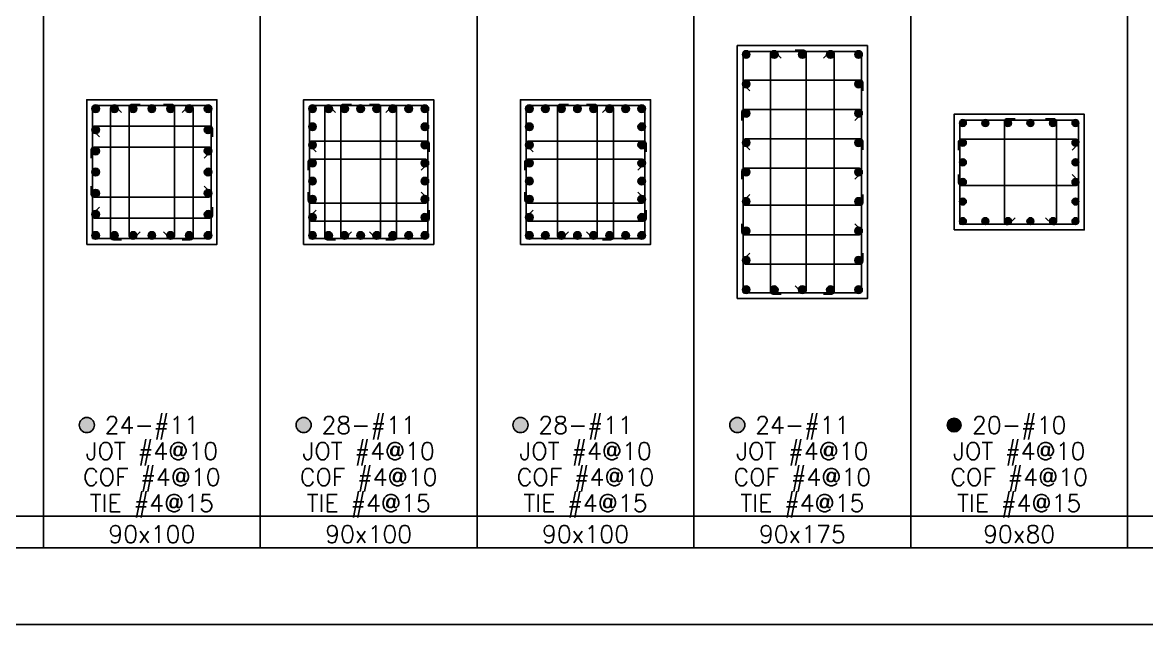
# Model space of a CAD drawing. Header units: millimetres. Extents: x 0 to 31920, y -6088 to 2522.
# Drawn here: x 1621 to 2398, y 0 to 416 of the extents above; entities that cross this region are included whole.
import ezdxf
from ezdxf.enums import TextEntityAlignment as Align

# ---------------------------------------------------------------- set-up
doc = ezdxf.new("R2010")
doc.units = ezdxf.units.MM
doc.header["$MEASUREMENT"] = 0
for name, color, linetype in [('DwFm', 7, 'Continuous'), ('S-RC', 130, 'Continuous'), ('S-REINF', 6, 'Continuous'), ('S-REINFD', 201, 'Continuous'), ('S-STUD', 1, 'Continuous'), ('S-TEXT', 2, 'Continuous')]:
    doc.layers.add(name, color=color, linetype=linetype)
doc.styles.add('CS4', font='romans.shx', dxfattribs={"width": 0.8, "bigfont": 'lsp.shx'})

# ---------------------------------------------------------------- blocks, each defined once
blk = doc.blocks.new('繪圖範圍')
blk.add_lwpolyline([(0, 51.1), (79.8, 51.1), (79.8, 0), (0, 0)], close=True)

msp = doc.modelspace()

# ---------------------------------------------------------------- hatches: boundary and pattern name
at = {"layer": 'S-REINFD'}
h = msp.add_hatch(color=256, dxfattribs=at)
edge = h.paths.add_edge_path()
edge.add_arc((2121.14, 394.36), 2.62, 0, 360)
h = msp.add_hatch(color=256, dxfattribs=at)
edge = h.paths.add_edge_path()
edge.add_arc((2140.57, 394.36), 2.62, 0, 360)
h = msp.add_hatch(color=256, dxfattribs=at)
edge = h.paths.add_edge_path()
edge.add_arc((2160, 394.36), 2.62, 0, 360)
h = msp.add_hatch(color=256, dxfattribs=at)
edge = h.paths.add_edge_path()
edge.add_arc((2179.43, 394.36), 2.62, 0, 360)
h = msp.add_hatch(color=256, dxfattribs=at)
edge = h.paths.add_edge_path()
edge.add_arc((2198.86, 394.36), 2.62, 0, 360)
h = msp.add_hatch(color=256, dxfattribs=at)
edge = h.paths.add_edge_path()
edge.add_arc((2121.14, 374.02), 2.62, 0, 360)
h = msp.add_hatch(color=256, dxfattribs=at)
edge = h.paths.add_edge_path()
edge.add_arc((2198.86, 374.02), 2.62, 0, 360)
h = msp.add_hatch(color=256, dxfattribs=at)
edge = h.paths.add_edge_path()
edge.add_arc((1671.14, 356.86), 2.62, 0, 360)
h = msp.add_hatch(color=256, dxfattribs=at)
edge = h.paths.add_edge_path()
edge.add_arc((1684.1, 356.86), 2.62, 0, 360)
h = msp.add_hatch(color=256, dxfattribs=at)
edge = h.paths.add_edge_path()
edge.add_arc((1697.05, 356.86), 2.62, 0, 360)
h = msp.add_hatch(color=256, dxfattribs=at)
edge = h.paths.add_edge_path()
edge.add_arc((1710, 356.86), 2.62, 0, 360)
h = msp.add_hatch(color=256, dxfattribs=at)
edge = h.paths.add_edge_path()
edge.add_arc((1722.95, 356.86), 2.62, 0, 360)
h = msp.add_hatch(color=256, dxfattribs=at)
edge = h.paths.add_edge_path()
edge.add_arc((1735.9, 356.86), 2.62, 0, 360)
h = msp.add_hatch(color=256, dxfattribs=at)
edge = h.paths.add_edge_path()
edge.add_arc((1748.86, 356.86), 2.62, 0, 360)
h = msp.add_hatch(color=256, dxfattribs=at)
edge = h.paths.add_edge_path()
edge.add_arc((1821.14, 356.86), 2.62, 0, 360)
h = msp.add_hatch(color=256, dxfattribs=at)
edge = h.paths.add_edge_path()
edge.add_arc((1832.25, 356.86), 2.62, 0, 360)
h = msp.add_hatch(color=256, dxfattribs=at)
edge = h.paths.add_edge_path()
edge.add_arc((1843.35, 356.86), 2.62, 0, 360)
h = msp.add_hatch(color=256, dxfattribs=at)
edge = h.paths.add_edge_path()
edge.add_arc((1854.45, 356.86), 2.62, 0, 360)
h = msp.add_hatch(color=256, dxfattribs=at)
edge = h.paths.add_edge_path()
edge.add_arc((1865.55, 356.86), 2.62, 0, 360)
h = msp.add_hatch(color=256, dxfattribs=at)
edge = h.paths.add_edge_path()
edge.add_arc((1876.65, 356.86), 2.62, 0, 360)
h = msp.add_hatch(color=256, dxfattribs=at)
edge = h.paths.add_edge_path()
edge.add_arc((1887.75, 356.86), 2.62, 0, 360)
h = msp.add_hatch(color=256, dxfattribs=at)
edge = h.paths.add_edge_path()
edge.add_arc((1898.86, 356.86), 2.62, 0, 360)
h = msp.add_hatch(color=256, dxfattribs=at)
edge = h.paths.add_edge_path()
edge.add_arc((1971.14, 356.86), 2.62, 0, 360)
h = msp.add_hatch(color=256, dxfattribs=at)
edge = h.paths.add_edge_path()
edge.add_arc((1982.25, 356.86), 2.62, 0, 360)
h = msp.add_hatch(color=256, dxfattribs=at)
edge = h.paths.add_edge_path()
edge.add_arc((1993.35, 356.86), 2.62, 0, 360)
h = msp.add_hatch(color=256, dxfattribs=at)
edge = h.paths.add_edge_path()
edge.add_arc((2004.45, 356.86), 2.62, 0, 360)
h = msp.add_hatch(color=256, dxfattribs=at)
edge = h.paths.add_edge_path()
edge.add_arc((2015.55, 356.86), 2.62, 0, 360)
h = msp.add_hatch(color=256, dxfattribs=at)
edge = h.paths.add_edge_path()
edge.add_arc((2026.65, 356.86), 2.62, 0, 360)
h = msp.add_hatch(color=256, dxfattribs=at)
edge = h.paths.add_edge_path()
edge.add_arc((2037.75, 356.86), 2.62, 0, 360)
h = msp.add_hatch(color=256, dxfattribs=at)
edge = h.paths.add_edge_path()
edge.add_arc((2048.86, 356.86), 2.62, 0, 360)
h = msp.add_hatch(color=256, dxfattribs=at)
edge = h.paths.add_edge_path()
edge.add_arc((2121.14, 353.68), 2.62, 0, 360)
h = msp.add_hatch(color=256, dxfattribs=at)
edge = h.paths.add_edge_path()
edge.add_arc((2198.86, 353.68), 2.62, 0, 360)
h = msp.add_hatch(color=256, dxfattribs=at)
edge = h.paths.add_edge_path()
edge.add_arc((1671.14, 342.24), 2.62, 0, 360)
h = msp.add_hatch(color=256, dxfattribs=at)
edge = h.paths.add_edge_path()
edge.add_arc((1748.86, 342.24), 2.62, 0, 360)
h = msp.add_hatch(color=256, dxfattribs=at)
edge = h.paths.add_edge_path()
edge.add_arc((1821.14, 344.33), 2.62, 0, 360)
h = msp.add_hatch(color=256, dxfattribs=at)
edge = h.paths.add_edge_path()
edge.add_arc((1898.86, 344.33), 2.62, 0, 360)
h = msp.add_hatch(color=256, dxfattribs=at)
edge = h.paths.add_edge_path()
edge.add_arc((1971.14, 344.33), 2.62, 0, 360)
h = msp.add_hatch(color=256, dxfattribs=at)
edge = h.paths.add_edge_path()
edge.add_arc((2048.86, 344.33), 2.62, 0, 360)
h = msp.add_hatch(color=256, dxfattribs=at)
edge = h.paths.add_edge_path()
edge.add_arc((2271.06, 346.94), 2.38, 0, 360)
h = msp.add_hatch(color=256, dxfattribs=at)
edge = h.paths.add_edge_path()
edge.add_arc((2286.64, 346.94), 2.38, 0, 360)
h = msp.add_hatch(color=256, dxfattribs=at)
edge = h.paths.add_edge_path()
edge.add_arc((2302.21, 346.94), 2.38, 0, 360)
h = msp.add_hatch(color=256, dxfattribs=at)
edge = h.paths.add_edge_path()
edge.add_arc((2317.79, 346.94), 2.38, 0, 360)
h = msp.add_hatch(color=256, dxfattribs=at)
edge = h.paths.add_edge_path()
edge.add_arc((2333.36, 346.94), 2.38, 0, 360)
h = msp.add_hatch(color=256, dxfattribs=at)
edge = h.paths.add_edge_path()
edge.add_arc((2348.94, 346.94), 2.38, 0, 360)
h = msp.add_hatch(color=256, dxfattribs=at)
edge = h.paths.add_edge_path()
edge.add_arc((1821.14, 331.8), 2.62, 0, 360)
h = msp.add_hatch(color=256, dxfattribs=at)
edge = h.paths.add_edge_path()
edge.add_arc((1898.86, 331.8), 2.62, 0, 360)
h = msp.add_hatch(color=256, dxfattribs=at)
edge = h.paths.add_edge_path()
edge.add_arc((1971.14, 331.8), 2.62, 0, 360)
h = msp.add_hatch(color=256, dxfattribs=at)
edge = h.paths.add_edge_path()
edge.add_arc((2048.86, 331.8), 2.62, 0, 360)
h = msp.add_hatch(color=256, dxfattribs=at)
edge = h.paths.add_edge_path()
edge.add_arc((2121.14, 333.34), 2.62, 0, 360)
h = msp.add_hatch(color=256, dxfattribs=at)
edge = h.paths.add_edge_path()
edge.add_arc((2198.86, 333.34), 2.62, 0, 360)
h = msp.add_hatch(color=256, dxfattribs=at)
edge = h.paths.add_edge_path()
edge.add_arc((2271.06, 333.36), 2.38, 0, 360)
h = msp.add_hatch(color=256, dxfattribs=at)
edge = h.paths.add_edge_path()
edge.add_arc((2348.94, 333.36), 2.38, 0, 360)
h = msp.add_hatch(color=256, dxfattribs=at)
edge = h.paths.add_edge_path()
edge.add_arc((1671.14, 327.62), 2.62, 0, 360)
h = msp.add_hatch(color=256, dxfattribs=at)
edge = h.paths.add_edge_path()
edge.add_arc((1748.86, 327.62), 2.62, 0, 360)
h = msp.add_hatch(color=256, dxfattribs=at)
edge = h.paths.add_edge_path()
edge.add_arc((1821.14, 319.27), 2.62, 0, 360)
h = msp.add_hatch(color=256, dxfattribs=at)
edge = h.paths.add_edge_path()
edge.add_arc((1898.86, 319.27), 2.62, 0, 360)
h = msp.add_hatch(color=256, dxfattribs=at)
edge = h.paths.add_edge_path()
edge.add_arc((1971.14, 319.27), 2.62, 0, 360)
h = msp.add_hatch(color=256, dxfattribs=at)
edge = h.paths.add_edge_path()
edge.add_arc((2048.86, 319.27), 2.62, 0, 360)
h = msp.add_hatch(color=256, dxfattribs=at)
edge = h.paths.add_edge_path()
edge.add_arc((2271.06, 319.79), 2.38, 0, 360)
h = msp.add_hatch(color=256, dxfattribs=at)
edge = h.paths.add_edge_path()
edge.add_arc((2348.94, 319.79), 2.38, 0, 360)
h = msp.add_hatch(color=256, dxfattribs=at)
edge = h.paths.add_edge_path()
edge.add_arc((1671.14, 313), 2.62, 0, 360)
h = msp.add_hatch(color=256, dxfattribs=at)
edge = h.paths.add_edge_path()
edge.add_arc((1748.86, 313), 2.62, 0, 360)
h = msp.add_hatch(color=256, dxfattribs=at)
edge = h.paths.add_edge_path()
edge.add_arc((2121.14, 313), 2.62, 0, 360)
h = msp.add_hatch(color=256, dxfattribs=at)
edge = h.paths.add_edge_path()
edge.add_arc((2198.86, 313), 2.62, 0, 360)
h = msp.add_hatch(color=256, dxfattribs=at)
edge = h.paths.add_edge_path()
edge.add_arc((1821.14, 306.73), 2.62, 0, 360)
h = msp.add_hatch(color=256, dxfattribs=at)
edge = h.paths.add_edge_path()
edge.add_arc((1898.86, 306.73), 2.62, 0, 360)
h = msp.add_hatch(color=256, dxfattribs=at)
edge = h.paths.add_edge_path()
edge.add_arc((1971.14, 306.73), 2.62, 0, 360)
h = msp.add_hatch(color=256, dxfattribs=at)
edge = h.paths.add_edge_path()
edge.add_arc((2048.86, 306.73), 2.62, 0, 360)
h = msp.add_hatch(color=256, dxfattribs=at)
edge = h.paths.add_edge_path()
edge.add_arc((2271.06, 306.21), 2.38, 0, 360)
h = msp.add_hatch(color=256, dxfattribs=at)
edge = h.paths.add_edge_path()
edge.add_arc((2348.94, 306.21), 2.38, 0, 360)
h = msp.add_hatch(color=256, dxfattribs=at)
edge = h.paths.add_edge_path()
edge.add_arc((1671.14, 298.38), 2.62, 0, 360)
h = msp.add_hatch(color=256, dxfattribs=at)
edge = h.paths.add_edge_path()
edge.add_arc((1748.86, 298.38), 2.62, 0, 360)
h = msp.add_hatch(color=256, dxfattribs=at)
edge = h.paths.add_edge_path()
edge.add_arc((1821.14, 294.2), 2.62, 0, 360)
h = msp.add_hatch(color=256, dxfattribs=at)
edge = h.paths.add_edge_path()
edge.add_arc((1898.86, 294.2), 2.62, 0, 360)
h = msp.add_hatch(color=256, dxfattribs=at)
edge = h.paths.add_edge_path()
edge.add_arc((1971.14, 294.2), 2.62, 0, 360)
h = msp.add_hatch(color=256, dxfattribs=at)
edge = h.paths.add_edge_path()
edge.add_arc((2048.86, 294.2), 2.62, 0, 360)
h = msp.add_hatch(color=256, dxfattribs=at)
edge = h.paths.add_edge_path()
edge.add_arc((2121.14, 292.66), 2.62, 0, 360)
h = msp.add_hatch(color=256, dxfattribs=at)
edge = h.paths.add_edge_path()
edge.add_arc((2198.86, 292.66), 2.62, 0, 360)
h = msp.add_hatch(color=256, dxfattribs=at)
edge = h.paths.add_edge_path()
edge.add_arc((2271.06, 292.64), 2.38, 0, 360)
h = msp.add_hatch(color=256, dxfattribs=at)
edge = h.paths.add_edge_path()
edge.add_arc((2348.94, 292.64), 2.38, 0, 360)
h = msp.add_hatch(color=256, dxfattribs=at)
edge = h.paths.add_edge_path()
edge.add_arc((1671.14, 283.76), 2.62, 0, 360)
h = msp.add_hatch(color=256, dxfattribs=at)
edge = h.paths.add_edge_path()
edge.add_arc((1748.86, 283.76), 2.62, 0, 360)
h = msp.add_hatch(color=256, dxfattribs=at)
edge = h.paths.add_edge_path()
edge.add_arc((1821.14, 281.67), 2.62, 0, 360)
h = msp.add_hatch(color=256, dxfattribs=at)
edge = h.paths.add_edge_path()
edge.add_arc((1898.86, 281.67), 2.62, 0, 360)
h = msp.add_hatch(color=256, dxfattribs=at)
edge = h.paths.add_edge_path()
edge.add_arc((1971.14, 281.67), 2.62, 0, 360)
h = msp.add_hatch(color=256, dxfattribs=at)
edge = h.paths.add_edge_path()
edge.add_arc((2048.86, 281.67), 2.62, 0, 360)
h = msp.add_hatch(color=256, dxfattribs=at)
edge = h.paths.add_edge_path()
edge.add_arc((2271.06, 279.06), 2.38, 0, 360)
h = msp.add_hatch(color=256, dxfattribs=at)
edge = h.paths.add_edge_path()
edge.add_arc((2286.64, 279.06), 2.38, 0, 360)
h = msp.add_hatch(color=256, dxfattribs=at)
edge = h.paths.add_edge_path()
edge.add_arc((2302.21, 279.06), 2.38, 0, 360)
h = msp.add_hatch(color=256, dxfattribs=at)
edge = h.paths.add_edge_path()
edge.add_arc((2317.79, 279.06), 2.38, 0, 360)
h = msp.add_hatch(color=256, dxfattribs=at)
edge = h.paths.add_edge_path()
edge.add_arc((2333.36, 279.06), 2.38, 0, 360)
h = msp.add_hatch(color=256, dxfattribs=at)
edge = h.paths.add_edge_path()
edge.add_arc((2348.94, 279.06), 2.38, 0, 360)
h = msp.add_hatch(color=256, dxfattribs=at)
edge = h.paths.add_edge_path()
edge.add_arc((2121.14, 272.32), 2.62, 0, 360)
h = msp.add_hatch(color=256, dxfattribs=at)
edge = h.paths.add_edge_path()
edge.add_arc((2198.86, 272.32), 2.62, 0, 360)
h = msp.add_hatch(color=256, dxfattribs=at)
edge = h.paths.add_edge_path()
edge.add_arc((1671.14, 269.14), 2.62, 0, 360)
h = msp.add_hatch(color=256, dxfattribs=at)
edge = h.paths.add_edge_path()
edge.add_arc((1684.1, 269.14), 2.62, 0, 360)
h = msp.add_hatch(color=256, dxfattribs=at)
edge = h.paths.add_edge_path()
edge.add_arc((1697.05, 269.14), 2.62, 0, 360)
h = msp.add_hatch(color=256, dxfattribs=at)
edge = h.paths.add_edge_path()
edge.add_arc((1710, 269.14), 2.62, 0, 360)
h = msp.add_hatch(color=256, dxfattribs=at)
edge = h.paths.add_edge_path()
edge.add_arc((1722.95, 269.14), 2.62, 0, 360)
h = msp.add_hatch(color=256, dxfattribs=at)
edge = h.paths.add_edge_path()
edge.add_arc((1735.9, 269.14), 2.62, 0, 360)
h = msp.add_hatch(color=256, dxfattribs=at)
edge = h.paths.add_edge_path()
edge.add_arc((1748.86, 269.14), 2.62, 0, 360)
h = msp.add_hatch(color=256, dxfattribs=at)
edge = h.paths.add_edge_path()
edge.add_arc((1821.14, 269.14), 2.62, 0, 360)
h = msp.add_hatch(color=256, dxfattribs=at)
edge = h.paths.add_edge_path()
edge.add_arc((1832.25, 269.14), 2.62, 0, 360)
h = msp.add_hatch(color=256, dxfattribs=at)
edge = h.paths.add_edge_path()
edge.add_arc((1843.35, 269.14), 2.62, 0, 360)
h = msp.add_hatch(color=256, dxfattribs=at)
edge = h.paths.add_edge_path()
edge.add_arc((1854.45, 269.14), 2.62, 0, 360)
h = msp.add_hatch(color=256, dxfattribs=at)
edge = h.paths.add_edge_path()
edge.add_arc((1865.55, 269.14), 2.62, 0, 360)
h = msp.add_hatch(color=256, dxfattribs=at)
edge = h.paths.add_edge_path()
edge.add_arc((1876.65, 269.14), 2.62, 0, 360)
h = msp.add_hatch(color=256, dxfattribs=at)
edge = h.paths.add_edge_path()
edge.add_arc((1887.75, 269.14), 2.62, 0, 360)
h = msp.add_hatch(color=256, dxfattribs=at)
edge = h.paths.add_edge_path()
edge.add_arc((1898.86, 269.14), 2.62, 0, 360)
h = msp.add_hatch(color=256, dxfattribs=at)
edge = h.paths.add_edge_path()
edge.add_arc((1971.14, 269.14), 2.62, 0, 360)
h = msp.add_hatch(color=256, dxfattribs=at)
edge = h.paths.add_edge_path()
edge.add_arc((1982.25, 269.14), 2.62, 0, 360)
h = msp.add_hatch(color=256, dxfattribs=at)
edge = h.paths.add_edge_path()
edge.add_arc((1993.35, 269.14), 2.62, 0, 360)
h = msp.add_hatch(color=256, dxfattribs=at)
edge = h.paths.add_edge_path()
edge.add_arc((2004.45, 269.14), 2.62, 0, 360)
h = msp.add_hatch(color=256, dxfattribs=at)
edge = h.paths.add_edge_path()
edge.add_arc((2015.55, 269.14), 2.62, 0, 360)
h = msp.add_hatch(color=256, dxfattribs=at)
edge = h.paths.add_edge_path()
edge.add_arc((2026.65, 269.14), 2.62, 0, 360)
h = msp.add_hatch(color=256, dxfattribs=at)
edge = h.paths.add_edge_path()
edge.add_arc((2037.75, 269.14), 2.62, 0, 360)
h = msp.add_hatch(color=256, dxfattribs=at)
edge = h.paths.add_edge_path()
edge.add_arc((2048.86, 269.14), 2.62, 0, 360)
h = msp.add_hatch(color=256, dxfattribs=at)
edge = h.paths.add_edge_path()
edge.add_arc((2121.14, 251.98), 2.62, 0, 360)
h = msp.add_hatch(color=256, dxfattribs=at)
edge = h.paths.add_edge_path()
edge.add_arc((2198.86, 251.98), 2.62, 0, 360)
h = msp.add_hatch(color=256, dxfattribs=at)
edge = h.paths.add_edge_path()
edge.add_arc((2121.14, 231.64), 2.62, 0, 360)
h = msp.add_hatch(color=256, dxfattribs=at)
edge = h.paths.add_edge_path()
edge.add_arc((2140.57, 231.64), 2.62, 0, 360)
h = msp.add_hatch(color=256, dxfattribs=at)
edge = h.paths.add_edge_path()
edge.add_arc((2160, 231.64), 2.62, 0, 360)
h = msp.add_hatch(color=256, dxfattribs=at)
edge = h.paths.add_edge_path()
edge.add_arc((2179.43, 231.64), 2.62, 0, 360)
h = msp.add_hatch(color=256, dxfattribs=at)
edge = h.paths.add_edge_path()
edge.add_arc((2198.86, 231.64), 2.62, 0, 360)
h = msp.add_hatch(color=256, dxfattribs=at)
edge = h.paths.add_edge_path()
edge.add_arc((1665, 138), 5.24, 0, 360)
h = msp.add_hatch(color=256, dxfattribs=at)
edge = h.paths.add_edge_path()
edge.add_arc((1815, 138), 5.24, 0, 360)
h = msp.add_hatch(color=256, dxfattribs=at)
edge = h.paths.add_edge_path()
edge.add_arc((1965, 138), 5.24, 0, 360)
h = msp.add_hatch(color=256, dxfattribs=at)
edge = h.paths.add_edge_path()
edge.add_arc((2115, 138), 5.24, 0, 360)
h = msp.add_hatch(color=256, dxfattribs=at)
edge = h.paths.add_edge_path()
edge.add_arc((2265, 138), 4.76, 0, 360)

# ---------------------------------------------------------------- linework, layer by layer
at = {"layer": 'S-RC'}
for points in [[(2115, 225.5), (2205, 225.5), (2205, 400.5), (2115, 400.5), (2115, 225.5)], [(1665, 263), (1755, 263), (1755, 363), (1665, 363), (1665, 263)], [(1815, 263), (1905, 263), (1905, 363), (1815, 363), (1815, 263)], [(1965, 263), (2055, 263), (2055, 363), (1965, 363), (1965, 263)], [(2265, 273), (2355, 273), (2355, 353), (2265, 353), (2265, 273)]]:
    msp.add_lwpolyline(points, dxfattribs=at)
at = {"layer": 'S-REINF', "color": 2}
for points in [[(2145.45, 228.64), (2139.85, 228.64, -0.414214), (2137.95, 230.54), (2137.95, 394.72, -0.671037), (2141.21, 396.05), (2145.45, 391.74)], [(2155.12, 234.26), (2159.37, 229.95, 0.671037), (2162.62, 231.28), (2162.62, 395.46, 0.414214), (2160.72, 397.36), (2155.12, 397.36)], [(2174.55, 228.64), (2180.15, 228.64, 0.414214), (2182.05, 230.54), (2182.05, 394.72, 0.671037), (2178.79, 396.05), (2174.55, 391.74)], [(2119, 229.5), (2199.1, 229.5, 0.414214), (2201, 231.4), (2201, 394.6, 0.414214), (2199.1, 396.5), (2120.9, 396.5, 0.414214), (2119, 394.6), (2119, 229.5)], [(2123.76, 369.14), (2119.45, 373.38, -0.671037), (2120.78, 376.64), (2199.96, 376.64, -0.414214), (2201.86, 374.74), (2201.86, 369.14)], [(1669, 267), (1749.1, 267, 0.414214), (1751, 268.9), (1751, 357.1, 0.414214), (1749.1, 359), (1670.9, 359, 0.414214), (1669, 357.1), (1669, 267)], [(1688.98, 266.14), (1683.38, 266.14, -0.414214), (1681.48, 268.04), (1681.48, 357.22, -0.671037), (1684.73, 358.55), (1688.98, 354.24)], [(1701.93, 271.76), (1697.68, 267.45, -0.671037), (1694.43, 268.78), (1694.43, 357.96, -0.414214), (1696.33, 359.86), (1701.93, 359.86)], [(1718.07, 271.76), (1722.32, 267.45, 0.671037), (1725.57, 268.78), (1725.57, 357.96, 0.414214), (1723.67, 359.86), (1718.07, 359.86)], [(1731.02, 266.14), (1736.62, 266.14, 0.414214), (1738.52, 268.04), (1738.52, 357.22, 0.671037), (1735.27, 358.55), (1731.02, 354.24)], [(1819, 267), (1899.1, 267, 0.414214), (1901, 268.9), (1901, 357.1, 0.414214), (1899.1, 359), (1820.9, 359, 0.414214), (1819, 357.1), (1819, 267)], [(1837.13, 266.14), (1831.53, 266.14, -0.414214), (1829.63, 268.04), (1829.63, 357.22, -0.671037), (1832.88, 358.55), (1837.13, 354.24)], [(1848.23, 271.76), (1843.98, 267.45, -0.671037), (1840.73, 268.78), (1840.73, 357.96, -0.414214), (1842.63, 359.86), (1848.23, 359.86)], [(1860.67, 271.76), (1864.92, 267.45, 0.671037), (1868.17, 268.78), (1868.17, 357.96, 0.414214), (1866.27, 359.86), (1860.67, 359.86)], [(1871.77, 266.14), (1877.37, 266.14, 0.414214), (1879.27, 268.04), (1879.27, 357.22, 0.671037), (1876.02, 358.55), (1871.77, 354.24)], [(1969, 267), (2049.1, 267, 0.414214), (2051, 268.9), (2051, 357.1, 0.414214), (2049.1, 359), (1970.9, 359, 0.414214), (1969, 357.1), (1969, 267)], [(1998.23, 271.76), (1993.98, 267.45, -0.671037), (1990.73, 268.78), (1990.73, 357.96, -0.414214), (1992.63, 359.86), (1998.23, 359.86)], [(2010.67, 271.76), (2014.92, 267.45, 0.671037), (2018.17, 268.78), (2018.17, 357.96, 0.414214), (2016.27, 359.86), (2010.67, 359.86)], [(2021.77, 266.14), (2027.37, 266.14, 0.414214), (2029.27, 268.04), (2029.27, 357.22, 0.671037), (2026.02, 358.55), (2021.77, 354.24)], [(2118.14, 348.8), (2118.14, 354.4, -0.414214), (2120.04, 356.3), (2199.22, 356.3, -0.671037), (2200.55, 353.04), (2196.24, 348.8)], [(2307.33, 281.44), (2303.06, 277.25, -0.665297), (2299.83, 278.6), (2299.83, 348.04, -0.414214), (2301.73, 349.94), (2307.33, 349.94)], [(2328.24, 281.44), (2332.51, 277.25, 0.665297), (2335.74, 278.6), (2335.74, 348.04, 0.414214), (2333.84, 349.94), (2328.24, 349.94)], [(1673.76, 337.36), (1669.45, 341.6, -0.671037), (1670.78, 344.86), (1749.96, 344.86, -0.414214), (1751.86, 342.96), (1751.86, 337.36)], [(2269, 277), (2349.1, 277, 0.414214), (2351, 278.9), (2351, 347.1, 0.414214), (2349.1, 349), (2270.9, 349, 0.414214), (2269, 347.1), (2269, 277)], [(1823.76, 326.92), (1819.45, 331.16, -0.671037), (1820.78, 334.42), (1899.96, 334.42, -0.414214), (1901.86, 332.52), (1901.86, 326.92)], [(1973.76, 326.92), (1969.45, 331.16, -0.671037), (1970.78, 334.42), (2049.96, 334.42, -0.414214), (2051.86, 332.52), (2051.86, 326.92)], [(2123.76, 328.46), (2119.45, 332.7, -0.671037), (2120.78, 335.96), (2199.96, 335.96, -0.414214), (2201.86, 334.06), (2201.86, 328.46)], [(2268.06, 328.24), (2268.06, 333.84, -0.414214), (2269.96, 335.74), (2349.4, 335.74, -0.665297), (2350.75, 332.51), (2346.55, 328.24)], [(1668.14, 322.74), (1668.14, 328.34, -0.414214), (1670.04, 330.24), (1749.22, 330.24, -0.671037), (1750.55, 326.98), (1746.24, 322.74)], [(1818.14, 314.38), (1818.14, 319.98, -0.414214), (1820.04, 321.88), (1899.22, 321.88, -0.671037), (1900.55, 318.63), (1896.24, 314.38)], [(1968.14, 314.38), (1968.14, 319.98, -0.414214), (1970.04, 321.88), (2049.22, 321.88, -0.671037), (2050.55, 318.63), (2046.24, 314.38)], [(2118.14, 308.12), (2118.14, 313.72, -0.414214), (2120.04, 315.62), (2199.22, 315.62, -0.671037), (2200.55, 312.37), (2196.24, 308.12)], [(2268.06, 311.33), (2268.06, 305.73, 0.414214), (2269.96, 303.83), (2349.4, 303.83, 0.665297), (2350.75, 307.06), (2346.55, 311.33)], [(1668.14, 303.26), (1668.14, 297.66, 0.414214), (1670.04, 295.76), (1749.22, 295.76, 0.671037), (1750.55, 299.02), (1746.24, 303.26)], [(1818.14, 299.08), (1818.14, 293.48, 0.414214), (1820.04, 291.58), (1899.22, 291.58, 0.671037), (1900.55, 294.84), (1896.24, 299.08)], [(1968.14, 299.08), (1968.14, 293.48, 0.414214), (1970.04, 291.58), (2049.22, 291.58, 0.671037), (2050.55, 294.84), (2046.24, 299.08)], [(2123.76, 297.54), (2119.45, 293.3, 0.671037), (2120.78, 290.04), (2199.96, 290.04, 0.414214), (2201.86, 291.94), (2201.86, 297.54)], [(1673.76, 288.64), (1669.45, 284.4, 0.671037), (1670.78, 281.14), (1749.96, 281.14, 0.414214), (1751.86, 283.04), (1751.86, 288.64)], [(1823.76, 286.55), (1819.45, 282.31, 0.671037), (1820.78, 279.05), (1899.96, 279.05, 0.414214), (1901.86, 280.95), (1901.86, 286.55)], [(1973.76, 286.55), (1969.45, 282.31, 0.671037), (1970.78, 279.05), (2049.96, 279.05, 0.414214), (2051.86, 280.95), (2051.86, 286.55)], [(2118.14, 277.2), (2118.14, 271.6, 0.414214), (2120.04, 269.7), (2199.22, 269.7, 0.671037), (2200.55, 272.96), (2196.24, 277.2)], [(2123.76, 256.86), (2119.45, 252.62, 0.671037), (2120.78, 249.36), (2199.96, 249.36, 0.414214), (2201.86, 251.26), (2201.86, 256.86)]]:
    msp.add_lwpolyline(points, format="xyb", dxfattribs=at)
at = {"layer": 'S-REINFD'}
for centre, radius in [((2121.14, 394.36), 2.62), ((2140.57, 394.36), 2.62), ((2160, 394.36), 2.62), ((2179.43, 394.36), 2.62), ((2198.86, 394.36), 2.62), ((2121.14, 374.02), 2.62), ((2198.86, 374.02), 2.62), ((1671.14, 356.86), 2.62), ((1684.1, 356.86), 2.62), ((1697.05, 356.86), 2.62), ((1710, 356.86), 2.62), ((1722.95, 356.86), 2.62), ((1735.9, 356.86), 2.62), ((1748.86, 356.86), 2.62), ((1821.14, 356.86), 2.62), ((1832.25, 356.86), 2.62), ((1843.35, 356.86), 2.62), ((1854.45, 356.86), 2.62), ((1865.55, 356.86), 2.62), ((1876.65, 356.86), 2.62), ((1887.75, 356.86), 2.62), ((1898.86, 356.86), 2.62), ((1971.14, 356.86), 2.62), ((1982.25, 356.86), 2.62), ((1993.35, 356.86), 2.62), ((2004.45, 356.86), 2.62), ((2015.55, 356.86), 2.62), ((2026.65, 356.86), 2.62), ((2037.75, 356.86), 2.62), ((2048.86, 356.86), 2.62), ((2121.14, 353.68), 2.62), ((2198.86, 353.68), 2.62), ((1671.14, 342.24), 2.62), ((1748.86, 342.24), 2.62), ((1821.14, 344.33), 2.62), ((1898.86, 344.33), 2.62), ((1971.14, 344.33), 2.62), ((2048.86, 344.33), 2.62), ((2271.06, 346.94), 2.38), ((2286.64, 346.94), 2.38), ((2302.21, 346.94), 2.38), ((2317.79, 346.94), 2.38), ((2333.36, 346.94), 2.38), ((2348.94, 346.94), 2.38), ((1821.14, 331.8), 2.62), ((1898.86, 331.8), 2.62), ((1971.14, 331.8), 2.62), ((2048.86, 331.8), 2.62), ((2121.14, 333.34), 2.62), ((2198.86, 333.34), 2.62), ((2271.06, 333.36), 2.38), ((2348.94, 333.36), 2.38), ((1671.14, 327.62), 2.62), ((1748.86, 327.62), 2.62), ((1821.14, 319.27), 2.62), ((1898.86, 319.27), 2.62), ((1971.14, 319.27), 2.62), ((2048.86, 319.27), 2.62), ((2271.06, 319.79), 2.38), ((2348.94, 319.79), 2.38), ((1671.14, 313), 2.62), ((1748.86, 313), 2.62), ((2121.14, 313), 2.62), ((2198.86, 313), 2.62), ((1821.14, 306.73), 2.62), ((1898.86, 306.73), 2.62), ((1971.14, 306.73), 2.62), ((2048.86, 306.73), 2.62), ((2271.06, 306.21), 2.38), ((2348.94, 306.21), 2.38), ((1671.14, 298.38), 2.62), ((1748.86, 298.38), 2.62), ((1821.14, 294.2), 2.62), ((1898.86, 294.2), 2.62), ((1971.14, 294.2), 2.62), ((2048.86, 294.2), 2.62), ((2121.14, 292.66), 2.62), ((2198.86, 292.66), 2.62), ((2271.06, 292.64), 2.38), ((2348.94, 292.64), 2.38), ((1671.14, 283.76), 2.62), ((1748.86, 283.76), 2.62), ((1821.14, 281.67), 2.62), ((1898.86, 281.67), 2.62), ((1971.14, 281.67), 2.62), ((2048.86, 281.67), 2.62), ((2271.06, 279.06), 2.38), ((2286.64, 279.06), 2.38), ((2302.21, 279.06), 2.38), ((2317.79, 279.06), 2.38), ((2333.36, 279.06), 2.38), ((2348.94, 279.06), 2.38), ((2121.14, 272.32), 2.62), ((2198.86, 272.32), 2.62), ((1671.14, 269.14), 2.62), ((1684.1, 269.14), 2.62), ((1697.05, 269.14), 2.62), ((1710, 269.14), 2.62), ((1722.95, 269.14), 2.62), ((1735.9, 269.14), 2.62), ((1748.86, 269.14), 2.62), ((1821.14, 269.14), 2.62), ((1832.25, 269.14), 2.62), ((1843.35, 269.14), 2.62), ((1854.45, 269.14), 2.62), ((1865.55, 269.14), 2.62), ((1876.65, 269.14), 2.62), ((1887.75, 269.14), 2.62), ((1898.86, 269.14), 2.62), ((1971.14, 269.14), 2.62), ((1982.25, 269.14), 2.62), ((1993.35, 269.14), 2.62), ((2004.45, 269.14), 2.62), ((2015.55, 269.14), 2.62), ((2026.65, 269.14), 2.62), ((2037.75, 269.14), 2.62), ((2048.86, 269.14), 2.62), ((2121.14, 251.98), 2.62), ((2198.86, 251.98), 2.62), ((2121.14, 231.64), 2.62), ((2140.57, 231.64), 2.62), ((2160, 231.64), 2.62), ((2179.43, 231.64), 2.62), ((2198.86, 231.64), 2.62), ((1665, 138), 5.24), ((1815, 138), 5.24), ((1965, 138), 5.24), ((2115, 138), 5.24), ((2265, 138), 4.76)]:
    msp.add_circle(centre, radius, dxfattribs=at)
at = {"layer": 'S-STUD'}
for p, q in [((1635, 2014), (1635, 53)), ((1785, 2014), (1785, 53)), ((1935, 2014), (1935, 53)), ((2085, 2014), (2085, 53)), ((2235, 2014), (2235, 53)), ((2385, 2014), (2385, 53)), ((15, 75), (3020, 75)), ((15, 53), (3020, 53))]:
    msp.add_line(p, q, dxfattribs=at)

# ---------------------------------------------------------------- block references
at = {"layer": 'DwFm', "xscale": 40, "yscale": 40, "zscale": 40}
msp.add_blockref('繪圖範圍', (0, 0), dxfattribs=at)

# ---------------------------------------------------------------- texts
at = {"layer": 'S-TEXT', "style": 'CS4'}
for s, p in [('24-#11', (1710, 132)), ('28-#11', (1860, 132)), ('28-#11', (2010, 132)), ('24-#11', (2160, 132)), ('20-#10', (2310, 132)), ('JOT #4@10', (1710, 114)), ('JOT #4@10', (1860, 114)), ('JOT #4@10', (2010, 114)), ('JOT #4@10', (2160, 114)), ('JOT #4@10', (2310, 114)), ('COF #4@10', (1710, 96)), ('COF #4@10', (1860, 96)), ('COF #4@10', (2010, 96)), ('COF #4@10', (2160, 96)), ('COF #4@10', (2310, 96)), ('TIE #4@15', (1710, 78)), ('TIE #4@15', (1860, 78)), ('TIE #4@15', (2010, 78)), ('TIE #4@15', (2160, 78)), ('TIE #4@15', (2310, 78)), ('90x100', (1710, 56.5)), ('90x100', (1860, 56.5)), ('90x100', (2010, 56.5)), ('90x175', (2160, 56.5)), ('90x80', (2310, 56.5))]:
    msp.add_text(s, height=12, dxfattribs=at).set_placement(p, align=Align.CENTER)

doc.saveas('drawing.dxf')
